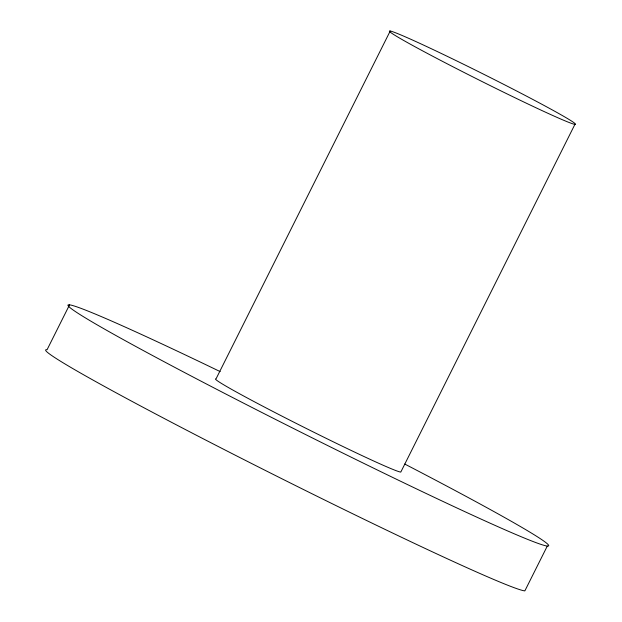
<?xml version="1.0" encoding="UTF-8"?>
<svg xmlns="http://www.w3.org/2000/svg" width="622" height="622" viewBox="0 0 622 622"><rect width="100%" height="100%" fill="white"/><g stroke="black" fill="none" stroke-linecap="round" stroke-linejoin="round"><path stroke-width="0.93" d="M69.524 304.881L47.078 349.712A268.751 9.377 26.6 0 0 259.584 467.542A268.751 9.377 26.6 0 0 524.851 590.9L547.298 546.069M390.181 31.1L216.044 378.845A103.913 3.623 26.6 0 0 298.218 424.406A103.913 3.623 26.6 0 0 400.786 472.106L574.922 124.361A103.913 3.623 26.6 0 0 445.204 55.342A103.913 3.623 26.6 0 0 427.532 53.492A103.913 3.623 26.6 0 0 574.922 124.361M404.743 464.035A268.751 9.377 26.6 0 1 496.317 525.963A268.751 9.377 26.6 0 1 115.171 335.095A268.751 9.377 26.6 0 1 220.172 371.598"/></g></svg>
